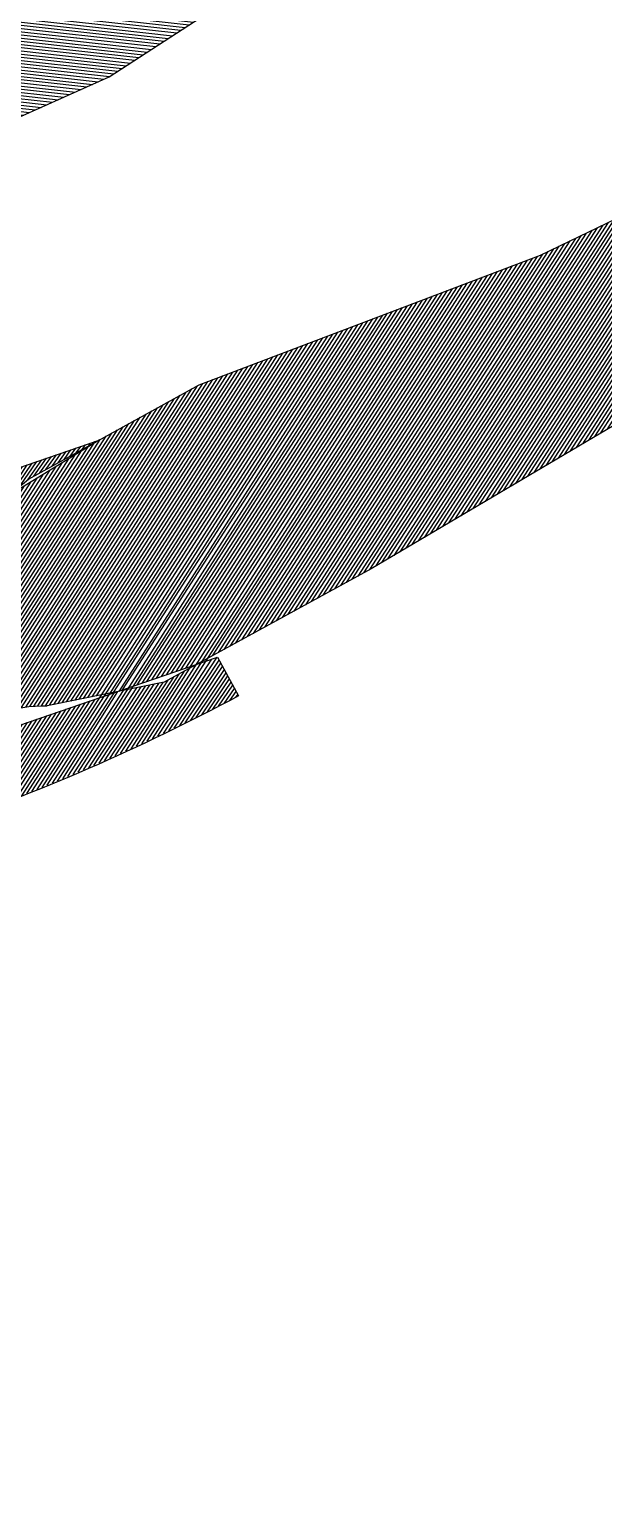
# Model space of a CAD drawing. Header units: metres. Extents: x 678805 to 1359287, y 2747329 to 5497370.
# Drawn here: x 679530.101 to 679530.675, y 2747450.009 to 2747451.475 of the extents above; entities that cross this region are included whole.
import ezdxf

# ---------------------------------------------------------------- set-up
doc = ezdxf.new("R2010")
doc.units = ezdxf.units.M
doc.layers.add('02-L-Waterfeatures 01', color=7, linetype='Continuous', true_color=0x4da6ff)
doc.layers.add('XREF_MON_WATERFEATURE$0$03-BK PERSONATGES', color=7, linetype='Continuous')
doc.layers.add('XREF_MON_WATERFEATURE$0$personatges', color=7, linetype='Continuous')
doc.layers.add('XREF_MON_WATERFEATURE$0$3-TR terra compactada', color=45, linetype='Continuous', lineweight=0)
pattern_1 = [(51.62958204572617, (1724359.185520637, -2201516.793600342), (-0.002489244621453458, 0.001970859257929146), [])]

# ---------------------------------------------------------------- blocks, each defined once
blk = doc.blocks.new('XREF_MON_WATERFEATURE$0$General Section WaterFalls')
at = {"layer": 'XREF_MON_WATERFEATURE$0$3-TR terra compactada'}
h = blk.add_hatch(dxfattribs=at)
h.set_pattern_fill('LINE', color=256, scale=0.007499999999999998)
h.set_pattern_definition([(359.9999999999999, (-1.593222050461918, -1.450000001117587), (3.469446951953614e-18, 0.0238125), [])])
edge = h.paths.add_edge_path(flags=16)
edge.add_arc((87.91270721703768, -34.89102650922723), 0.03000000000000113, 0, 360)
h.paths.add_polyline_path([(60.86794612370431, -34.06345526850782), (60.86794612370431, -34.8165326055605), (77.28848761087283, -34.81653260439634), (77.28848760994151, -35.96653260430321), (94.02980208816007, -35.96653260337189), (94.02346620196477, -34.53352967253886), (88.77741158520803, -34.42881766473874), (88.7764219455421, -34.4783984052483), (88.67512278445065, -34.8564527768176), (84.06023222394288, -34.76436978625134), (83.96552849235013, -34.41241660504602), (83.95774579746649, -34.38224918977357), (83.95875280490145, -34.33179827523418), (79.98875382728875, -34.25026744417846), (79.98875382775441, -35.78771875007078), (77.43852502759546, -35.78771875007078), (77.43852502852678, -35.43748732609674), (78.61814005719498, -35.43770227907225), (78.05505687510595, -33.4629564518109), (67.10211191978306, -33.3788115279749), (67.01179703883827, -33.17811179091223), (66.85097349714488, -33.17687627975829), (63.56725041614845, -33.15126436809078), (63.56725041707978, -34.70336046814919), (61.01713174395263, -34.70336046768352), (61.01713174441829, -34.35336060426198), (62.10765844490379, -34.35336060402915), (61.58575402200222, -32.50950451311655), (50.6815704330802, -32.42573419259861), (50.59114177431911, -32.2250335814897), (50.42511908290908, -32.2237581287045), (47.14811543934047, -32.19819437991828), (47.14721526950598, -33.38156245509163), (44.99754665372893, -33.38156245509163), (44.99754665279761, -33.03156259073876), (45.56926759378985, -33.03156259120442), (45.14311256445944, -31.55625739693642), (34.2616229839623, -31.47266142093576), (34.17091776337475, -31.2719586850144), (34.00475173024461, -31.27068213094026), (30.72633214015514, -31.24511096207425), (30.72633214108646, -32.37863686797209), (28.57621343620121, -32.37863686820492), (28.57621343526989, -32.02863700361922), (29.14793437626213, -32.02863700361922), (28.72177934786305, -30.55333180958405), (17.8412764519453, -30.4697434140835), (17.68143947003409, -31.50181839196011), (28.27606689184904, -31.50181839149445), (28.27606689091772, -32.61037793336436), (44.44740463607013, -32.61037793196738), (44.44740463700145, -34.06345526920632)])
blk = doc.blocks.new('XREF_MON_WATERFEATURE$0$BURKA 01-2')
h = blk.add_hatch()
h.set_pattern_fill('LINE', color=256, scale=0.0009999999999999996, angle=51.62958204572618)
h.set_pattern_definition(pattern_1)
edge = h.paths.add_edge_path()
edge.add_ellipse((-0.04022473935037851, 1.446892947424203), major_axis=(0.0047769879618494, 0.1049303618238102), ratio=0.5506027927989712, start_angle=330.4299767597664, end_angle=357.5226969011617, ccw=False)
edge.add_arc((-0.04921150812879205, 1.494391941465437), 0.05948410873589927, 405.5542807369279, 427.69047432134494, ccw=False)
edge.add_ellipse((-0.04022473935037851, 1.446892947424203), major_axis=(0.0047769879618494, 0.1049303618238102), ratio=0.5506027927989712, start_angle=307.43995099562244, end_angle=330.4299767597664, ccw=False)
edge.add_line((0.008552118437364697, 1.508594848914072), (-0.08727958512026601, 1.503210563314426))
edge.add_ellipse((-0.04022473935037851, 1.446892947424203), major_axis=(0.0047769879618494, 0.1049303618238102), ratio=0.5506027927989712, start_angle=-2.4773030988383766, end_angle=58.98710038738648, ccw=False)
edge.add_arc((-0.02620185166597366, 1.489344848552719), 0.06263184070617965, 456.18980706988555, 491.4839639535222, ccw=False)
h = blk.add_hatch()
h.set_pattern_fill('LINE', color=256, scale=0.0009999999999999996, angle=51.62958204572618)
h.set_pattern_definition(pattern_1)
edge = h.paths.add_edge_path()
edge.add_ellipse((-0.04022473935037851, 1.446892947424203), major_axis=(0.0047769879618494, 0.1049303618238102), ratio=0.5506027927989712, start_angle=105.7471553899841, end_angle=253.5769389175283, ccw=False)
edge.add_arc((-0.02228098083287477, 1.761938292067498), 0.3491088906320787, 257.6200349479859, 275.9392062827058)
h = blk.add_hatch()
h.set_pattern_fill('LINE', color=256, scale=0.0009999999999999996, angle=60.76139713918094)
h.set_pattern_definition([(60.76139713918094, (2051899.237060571, -1899947.657448563), (-0.00277048336293771, 0.001550821374525561), [])])
edge = h.paths.add_edge_path()
edge.add_ellipse((-0.0461539993993938, 1.403318849392235), major_axis=(-0.01709438678110709, 0.06056600540400332), ratio=0.999999996392172, start_angle=68.01249639431289, end_angle=268.894176794871)
edge.add_line((0.01473063160665333, 1.419241185300052), (0.05607958082501826, 1.295590180565983))
edge.add_arc((-0.6160912590567023, 0.9865277237258852), 0.7398197345767715, 364.2881334426877, 384.6928523627457, ccw=False)
edge.add_arc((-2.3240117484238, 0.7253266118932515), 2.466066131897215, 360.051629841209, 367.37424313437157, ccw=False)
edge.add_line((0.1420533822383732, 0.7275488101877272), (0.09799370313365666, 0.7280754111107535))
edge.add_line((0.09799370309337974, 0.728075411170721), (0.09475415043687274, 0.7497132981808533))
edge.add_line((0.09475415013730526, 0.7497132979333401), (0.09545732009215482, 0.7883346344819699))
edge.add_line((0.09545732010155916, 0.7883346346206963), (0.0818857070289184, 0.8356652689627909))
edge.add_line((0.08188570709899068, 0.8356652690563351), (0.02829320287391157, 1.193624750619454))
edge.add_line((0.02829320309683681, 1.193624750711024), (0.04243256565349385, 1.000536477296055))
edge.add_arc((0.2205170143861324, 0.9872486270032823), 0.1785795001809512, 175.7327575089251, 207.4221451148718)
edge.add_line((0.06200316245667636, 0.9050051067024469), (0.08188570733336739, 0.8356652688467223))
edge.add_line((0.08188570709899068, 0.8356652690563351), (0.09475415021678188, 0.7497132981656106))
edge.add_line((0.09475415013730526, 0.7497132979333401), (0.09107847073562353, 0.547827998278998))
edge.add_line((0.09107847092673182, 0.5478279984090477), (0.07357902555182536, 0.2023668948900051))
edge.add_line((0.0735790254548192, 0.2023668950423598), (0.07795787498853321, -7.7134243436916e-11))
edge.add_line((0.07795787486247718, -2.328306436538696e-10), (-4.409459741783195e-10, -1.560607407191661e-10))
edge.add_line((0, 0), (-0.01666993596142231, 0.177562905568318))
edge.add_line((-0.01666993624530733, 0.1775629054754972), (-0.03375462743720894, -1.985474007426546e-10))
edge.add_line((-0.03375462745316327, -2.328306436538696e-10), (-0.1004503255985481, -1.666520359211443e-10))
edge.add_line((-0.1004503252916038, 0), (-0.1080116171838738, 0.2460967041121376))
edge.add_line((-0.1080116173252463, 0.246096703922376), (-0.1517682062671565, 0.6156059111119373))
edge.add_line((-0.1517682066187263, 0.6156059112399817), (-0.1492041933859433, 0.7323228488114067))
edge.add_line((-0.149204193148762, 0.7323228486347944), (-0.1418857848878909, 0.8415225270853387))
edge.add_line((-0.141885784920305, 0.8415225269272923), (-0.118651662964978, 0.9551281277741194))
edge.add_line((-0.118651662953198, 0.9551281281746924), (-0.1211401891220096, 1.166591266574011))
edge.add_line((-0.12114018923603, 1.166591266635805), (-0.1321232049453786, 0.9871922664967308))
edge.add_line((-0.1321232048794627, 0.9871922661550343), (-0.1418857849566294, 0.8415225270479628))
edge.add_line((-0.141885784920305, 0.8415225269272923), (-0.1473973330095197, 0.8145732510927792))
edge.add_line((-0.1473973328247666, 0.8145732511766255), (-0.149204192996423, 0.7323228485605943))
edge.add_line((-0.149204193148762, 0.7323228486347944), (-0.1847970138949046, 0.9696462197738014))
edge.add_arc((0.3658622477669269, 1.087326630949974), 0.5630935104042489, 145.0332545677762, 192.0631180555309, ccw=False)
at = {"layer": 'XREF_MON_WATERFEATURE$0$personatges'}
h = blk.add_hatch(dxfattribs=at)
h.set_pattern_fill('LINE', color=253, scale=0.001, angle=51.62958204572618)
h.set_pattern_definition([(51.62958204572617, (1724359.185520637, -2201516.793600342), (-0.002489244621453459, 0.001970859257929147), [])])
edge = h.paths.add_edge_path()
edge.add_ellipse((-0.04022473935037851, 1.446892947424203), major_axis=(0.0047769879618494, 0.1049303618238102), ratio=0.5506027927989712, start_angle=89.44524506707211, end_angle=105.7471553899841, ccw=False)
edge.add_line((-0.09795073023997247, 1.45053899846971), (-0.06005879104852002, 1.466275946816187))
edge.add_line((-0.06005879095755517, 1.466275946237147), (-0.0931456124480076, 1.484173928423443))
edge.add_ellipse((-0.04022473935037851, 1.446892947424203), major_axis=(0.0047769879618494, 0.1049303618238102), ratio=0.5506027927989712, start_angle=58.98710038738648, end_angle=70.63135620633938, ccw=False)
edge.add_line((-0.08727958472445607, 1.503210563212633), (0.008552118833174638, 1.508594848812279))
edge.add_ellipse((-0.04022473935037851, 1.446892947424203), major_axis=(0.0047769879618494, 0.1049303618238102), ratio=0.5506027927989712, start_angle=290.7732649375215, end_angle=307.43995099562244, ccw=False)
edge.add_line((0.01548859244212508, 1.481649438850582), (-0.02534885899036179, 1.466176175224602))
edge.add_line((-0.02534885867498815, 1.466176175046712), (0.01774680303687077, 1.452457937235713))
edge.add_ellipse((-0.04022473935037851, 1.446892947424203), major_axis=(0.0047769879618494, 0.1049303618238102), ratio=0.5506027927989712, start_angle=253.5769389175283, end_angle=274.4750533706509, ccw=False)
edge.add_arc((-0.02228098083287477, 1.761938292067498), 0.3491088906320787, 257.620034947986, 275.9392062827059, ccw=False)
for points in [[(0.008552118437364697, 1.508594848914072), (-0.08727958472445607, 1.503210563212633, -0.3201979281846021), (-0.03295497316867113, 1.551611555740237, -0.269473866153305), (0.008552118437364697, 1.508594848914072)], [(0.01473063114099205, 1.419241185765713, -0.04091423624924612), (-0.0955843310803175, 1.410036029759794, 0.2081362446174419), (-0.184797013644129, 0.9696462196297944), (-0.149204193148762, 0.7323228486347944), (-0.1321232048794627, 0.9871922661550343), (-0.12114018923603, 1.166591266635805), (-0.118651662953198, 0.9551281281746924), (-0.1473973328247666, 0.8145732511766255), (-0.1517682066187263, 0.6156059112399817), (-0.1080116173252463, 0.246096703922376), (-0.1004503252916038, 0), (-0.03375462745316327, -2.328306436538696e-10), (-0.01666993647813797, 0.1775629054754972), (0, 0), (0.07795787486247718, -2.328306436538696e-10), (0.0735790254548192, 0.2023668950423598), (0.09107847092673182, 0.5478279984090477), (0.09545732010155916, 0.7883346346206963), (0.06200316245667636, 0.9050051067024469, -0.1391590252247303), (0.04243256524205208, 1.000536477193236), (0.02829320309683681, 1.193624750711024), (0.09799370309337974, 0.728075411170721), (0.1420533822383732, 0.7275488101877272, 0.03961305705381955), (0.1181042001117021, 1.06635237718001, 0.08630776004069173), (0.05607958021573722, 1.295590180903673), (0.01473063114099205, 1.419241185765713)]]:
    blk.add_lwpolyline(points, format="xyb")
blk.add_arc((-0.02185890544205904, 1.180964171886444), 0.1455211545297148, 80.48147371792257, 166.0640751572539)
at = {"extrusion": (3.204870441268756e-27, -6.512966369179694e-28, -0.9999999999999999)}
blk.add_ellipse((-0.04022473935037851, 1.446892947424203), major_axis=(0.00477698796184939, 0.1049303618238098), ratio=0.5506027927989712, dxfattribs=at)
at = {"layer": 'XREF_MON_WATERFEATURE$0$personatges'}
for points in [[(-0.1273176833055913, 1.502658965298906), (-0.06005879095755517, 1.466275946237147), (-0.1266451622359455, 1.438621878158301)], [(0.05249978834763169, 1.495672938413918), (-0.02534885867498815, 1.466176175046712), (0.07897402555681765, 1.432968049775809)]]:
    blk.add_lwpolyline(points, dxfattribs=at)
blk = doc.blocks.new('XREF_MON_WATERFEATURE')
at = {"rotation": 115.5575828871378}
blk.add_blockref('XREF_MON_WATERFEATURE$0$General Section WaterFalls', (679521.7318272466, 2747398.310749386), dxfattribs=at)
at = {"layer": 'XREF_MON_WATERFEATURE$0$03-BK PERSONATGES', "extrusion": (1.041370588695918e-05, 5.985852008655048e-07, 0.9999999999455983), "yscale": 0.9000000000000038, "rotation": 115.5265557161395}
blk.add_blockref('XREF_MON_WATERFEATURE$0$BURKA 01-2', (679530.6150863045, 2747451.803092628, 8.721013422166369), dxfattribs=at)
at = {"layer": 'XREF_MON_WATERFEATURE$0$03-BK PERSONATGES', "extrusion": (-6.718839321352525e-06, -7.978770125884405e-06, -0.9999999999455983), "yscale": 0.9800000000000032, "zscale": -1, "rotation": 242.3371670066196}
blk.add_blockref('XREF_MON_WATERFEATURE$0$BURKA 01-2', (-679530.875491552, 2747451.26520378, -26.48693890838665), dxfattribs=at)

msp = doc.modelspace()

# ---------------------------------------------------------------- block references
at = {"layer": '02-L-Waterfeatures 01', "color": 18, "true_color": 0x000000}
msp.add_blockref('XREF_MON_WATERFEATURE', (0, 0), dxfattribs=at)

doc.saveas('drawing.dxf')
